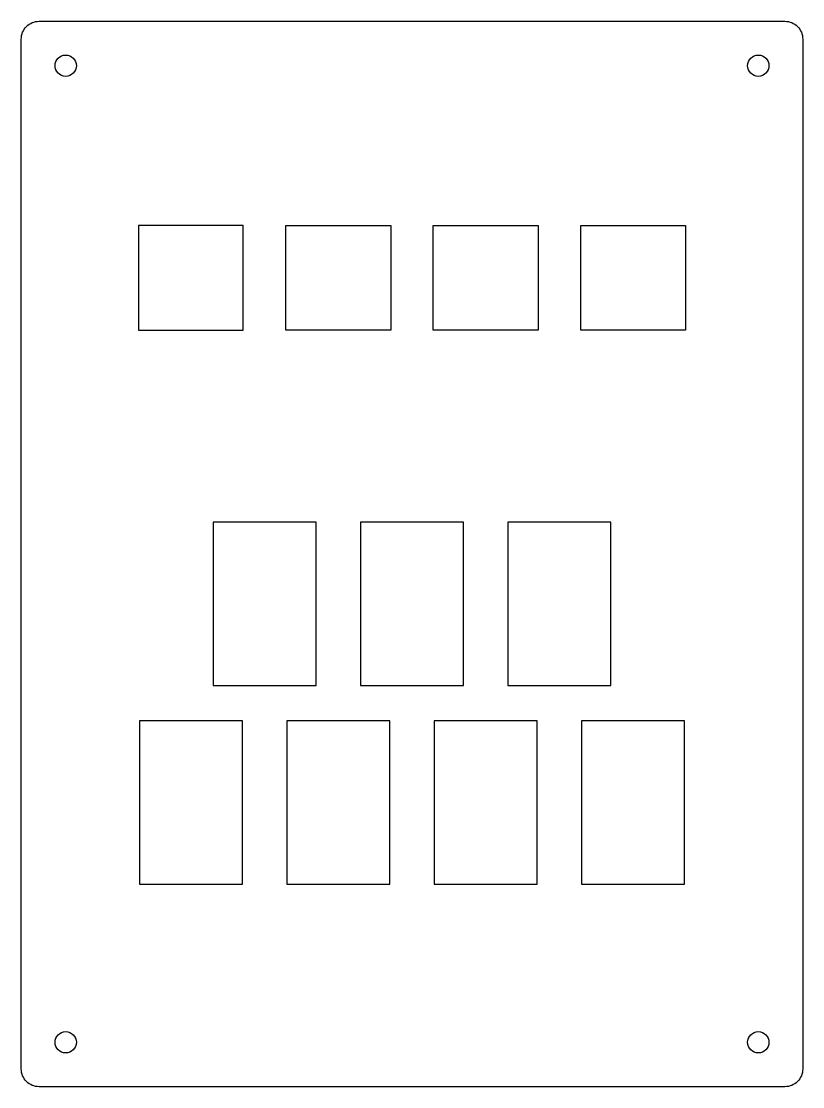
# Model space of a CAD drawing. Header units: millimetres. Extents: x -55 to 165, y -150 to 150.
import ezdxf

# ---------------------------------------------------------------- set-up
doc = ezdxf.new("R2010")
doc.units = ezdxf.units.MM
doc.layers.get('0').update_dxf_attribs({"linetype": 'CONTINUOUS'})

msp = doc.modelspace()

# ---------------------------------------------------------------- linework, layer by layer
msp.add_lwpolyline([(160.25, -150), (-49.75, -150, -0.414214), (-54.75, -145), (-54.75, 145, -0.414214), (-49.75, 150), (160.25, 150, -0.414214), (165.25, 145), (165.25, -145, -0.414214)], format="xyb", close=True)
for points in [[(7.75, 92.5), (-21.75, 92.5), (-21.75, 63), (7.75, 63)], [(49.25, 63), (19.75, 63), (19.75, 92.5), (49.25, 92.5)], [(90.75, 63), (61.25, 63), (61.25, 92.5), (90.75, 92.5)], [(132.25, 63), (102.75, 63), (102.75, 92.5), (132.25, 92.5)], [(-0.75, -37), (28.25, -37), (28.25, 9), (-0.75, 9)], [(40.75, -37), (69.75, -37), (69.75, 9), (40.75, 9)], [(82.25, -37), (111.25, -37), (111.25, 9), (82.25, 9)], [(-21.5, -93), (7.5, -93), (7.5, -47), (-21.5, -47)], [(20, -93), (49, -93), (49, -47), (20, -47)], [(61.5, -93), (90.5, -93), (90.5, -47), (61.5, -47)], [(103, -93), (132, -93), (132, -47), (103, -47)]]:
    msp.add_lwpolyline(points, close=True)
for centre in [(-42.25, 137.5), (152.75, 137.5), (-42.25, -137.5), (152.75, -137.5)]:
    msp.add_circle(centre, 3)

doc.saveas('drawing.dxf')
